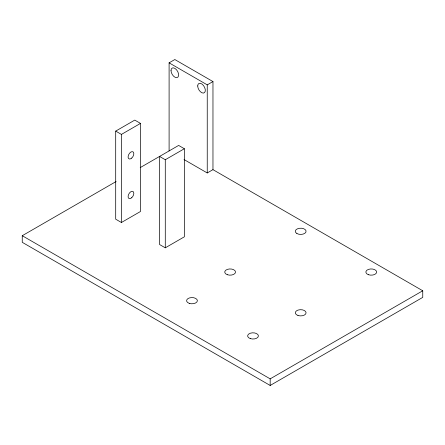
<?xml version="1.0" encoding="UTF-8"?>
<svg xmlns="http://www.w3.org/2000/svg" width="445" height="445" viewBox="0 0 445 445"><rect width="100%" height="100%" fill="white"/><g stroke="black" fill="none" stroke-linecap="round" stroke-linejoin="round"><path stroke-width="0.67" d="M169.1 150.933L169.1 62.845L174.824 59.541L212.966 81.563L212.966 169.651L422.75 290.769L422.75 297.377L270.176 385.459L22.25 242.319L22.25 235.711L116.139 181.51M115.7 131.108L134.774 120.1L140.492 123.404L140.492 211.492L121.424 222.5L115.7 219.196L115.7 131.108L121.424 134.412L140.492 123.404M169.1 62.845L207.242 84.867L212.966 81.563M140.214 167.609L178.634 145.426L184.358 148.725L184.358 236.812L165.284 247.826L159.566 244.522L159.566 156.434L165.284 159.738L184.358 148.725M184.002 159.532L207.242 172.955L212.966 169.651M22.25 235.711L270.176 378.856L422.75 290.769M270.176 378.856L270.176 385.459M207.242 84.867L207.242 172.955M165.284 159.738L165.284 247.826M121.424 134.412L121.424 222.5M296.876 233.514A5.396 3.115 0 0 0 305.904 232.118A5.396 3.115 0 0 0 299.296 228.302A5.396 3.115 0 0 0 296.876 233.514M368.56 274.749A5.396 3.115 0 0 0 376.654 272.051A5.396 3.115 0 0 0 368.56 269.353A5.396 3.115 0 0 0 368.56 274.749M227.434 274.749A5.396 3.115 0 0 0 235.522 272.051A5.396 3.115 0 0 0 227.434 269.353A5.396 3.115 0 0 0 227.434 274.749M297.994 315.488A5.396 3.115 0 0 0 306.088 312.791A5.396 3.115 0 0 0 297.994 310.093A5.396 3.115 0 0 0 297.994 315.488M189.286 303.373A5.396 3.115 0 0 0 197.38 300.675A5.396 3.115 0 0 0 189.286 297.978A5.396 3.115 0 0 0 189.286 303.373M250.318 338.606A5.396 3.115 0 0 0 258.406 335.914A5.396 3.115 0 0 0 250.318 333.216A5.396 3.115 0 0 0 250.318 338.606M131.698 197.736A4.044 2.336 -60 0 0 132.983 191.472A4.044 2.336 -60 0 0 128.193 195.711A4.044 2.336 -60 0 0 131.698 197.736M131.698 158.097A4.044 2.336 -60 0 0 132.983 151.828A4.044 2.336 -60 0 0 128.193 156.073A4.044 2.336 -60 0 0 131.698 158.097M171.008 70.549A5.396 3.115 60 0 0 176.726 77.669A5.396 3.115 60 0 0 176.726 70.037A5.396 3.115 60 0 0 171.008 70.549M197.708 85.963A5.396 3.115 60 0 0 203.426 93.083A5.396 3.115 60 0 0 203.426 85.457A5.396 3.115 60 0 0 197.708 85.963"/></g></svg>
